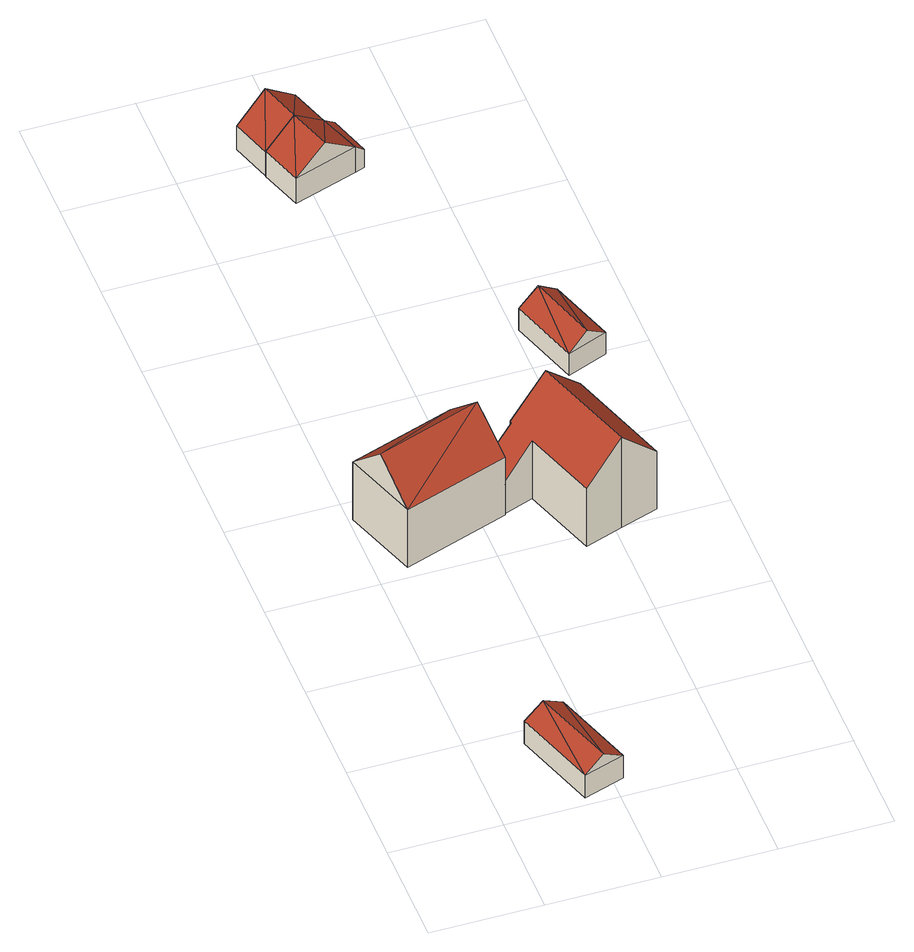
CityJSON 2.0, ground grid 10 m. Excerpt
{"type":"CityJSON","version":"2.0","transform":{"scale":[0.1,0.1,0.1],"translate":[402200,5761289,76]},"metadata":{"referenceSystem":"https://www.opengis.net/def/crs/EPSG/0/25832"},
"CityObjects":{
"building1":{"type":"Building","attributes":{"Gemeindeschluessel":"05515000","Geometrietyp2DReferenz":"3000","function":"51009_1610","roofType":"3100","measuredHeight":3.89},"geometry":[{"type":"Solid","lod":"2","boundaries":[[[[0,1,2,3]],[[4,5,1,0]],[[6,7,5,4]],[[3,2,7,6]],[[0,8,4]],[[6,9,3]],[[3,9,8]],[[8,0,3]],[[9,6,4]],[[4,8,9]],[[1,5,7,2]]]],"semantics":{"surfaces":[{"type":"WallSurface"},{"type":"RoofSurface"},{"type":"GroundSurface"}],"values":[[0,0,0,0,0,0,1,1,1,1,2]]}}]},
"building2":{"type":"Building","attributes":{"Gemeindeschluessel":"05515000","Geometrietyp2DReferenz":"3000","function":"31001_1000"},"address":[{"country":"Germany","locality":"Münster","thoroughfareNumber":"16","thoroughfareName":"Vorbergweg"}],"children":["building2-1","building2-2"]},
"building2-1":{"type":"BuildingPart","attributes":{"roofType":"3100","measuredHeight":10},"parents":["building2"],"geometry":[{"type":"Solid","lod":"2","boundaries":[[[[10,11,12,13]],[[14,15,16,17]],[[18,19,15,14]],[[20,21,19,18]],[[22,23,21,20]],[[24,25,23,22]],[[26,27,25,24]],[[28,29,27,26]],[[30,31,29,28]],[[13,12,31,30]],[[24,22,20,26]],[[18,14,17,10,13,30,28,26,20]],[[11,16,15,19,21,23,25,27,29,31,12]],[[16,11,10,17]]]],"semantics":{"surfaces":[{"type":"WallSurface"},{"type":"RoofSurface"},{"type":"GroundSurface"},{"type":"ClosureSurface"}],"values":[[0,0,0,0,0,0,0,0,0,0,1,1,2,3]]}}]},
"building2-2":{"type":"BuildingPart","attributes":{"roofType":"3100","measuredHeight":9.92},"parents":["building2"],"geometry":[{"type":"Solid","lod":"2","boundaries":[[[[32,16,33,34]],[[17,16,32]],[[35,36,11,10,37]],[[38,39,36,35]],[[34,33,39,38]],[[40,34,41]],[[38,41,34]],[[37,42,40,35]],[[41,35,40]],[[40,42,32,34]],[[42,37,32]],[[41,38,35]],[[16,11,36,39,33]],[[17,32,37,10]],[[11,16,17,10]]]],"semantics":{"surfaces":[{"type":"WallSurface"},{"type":"RoofSurface"},{"type":"GroundSurface"},{"type":"ClosureSurface"}],"values":[[0,0,0,0,0,1,1,1,1,0,0,0,2,0,3]]}}]},
"building3":{"type":"Building","attributes":{"Gemeindeschluessel":"05515000","Geometrietyp2DReferenz":"3000","function":"51009_1610","roofType":"3100","measuredHeight":4.97},"geometry":[{"type":"Solid","lod":"2","boundaries":[[[[43,44,45,46]],[[47,48,44,43]],[[49,50,48,47]],[[46,45,50,49]],[[43,51,47]],[[49,52,46]],[[51,43,46]],[[46,52,51]],[[47,51,52]],[[52,49,47]],[[44,48,50,45]]]],"semantics":{"surfaces":[{"type":"WallSurface"},{"type":"RoofSurface"},{"type":"GroundSurface"}],"values":[[0,0,0,0,0,0,1,1,1,1,2]]}}]},
"building4":{"type":"Building","attributes":{"Gemeindeschluessel":"05515000","Geometrietyp2DReferenz":"3000","function":"31001_1310","roofType":"3100","measuredHeight":5.04},"geometry":[{"type":"Solid","lod":"2","boundaries":[[[[53,54,55,56]],[[57,58,54,53]],[[59,60,58,57]],[[56,55,60,59]],[[53,61,57]],[[59,51,56]],[[61,53,56]],[[56,51,61]],[[57,61,51]],[[51,59,57]],[[54,58,60,55]]]],"semantics":{"surfaces":[{"type":"WallSurface"},{"type":"RoofSurface"},{"type":"GroundSurface"}],"values":[[0,0,0,0,0,0,1,1,1,1,2]]}}]},
"building5":{"type":"Building","attributes":{"Gemeindeschluessel":"05515000","Geometrietyp2DReferenz":"3000","function":"51009_1610","roofType":"2100","measuredHeight":2.81},"geometry":[{"type":"Solid","lod":"2","boundaries":[[[[53,54,62,63]],[[56,55,54,53]],[[64,65,55,56]],[[63,62,65,64]],[[56,53,63,64]],[[54,55,65,62]]]],"semantics":{"surfaces":[{"type":"WallSurface"},{"type":"RoofSurface"},{"type":"GroundSurface"}],"values":[[0,0,0,0,1,2]]}}]},
"building6":{"type":"Building","attributes":{"Gemeindeschluessel":"05515000","Geometrietyp2DReferenz":"3000","function":"51009_1610","roofType":"3100","measuredHeight":3.76},"geometry":[{"type":"Solid","lod":"2","boundaries":[[[[66,67,68,69]],[[70,71,67,66]],[[72,73,71,70]],[[69,68,73,72]],[[66,74,70]],[[72,75,69]],[[69,75,74]],[[74,66,69]],[[75,72,70]],[[70,74,75]],[[67,71,73,68]]]],"semantics":{"surfaces":[{"type":"WallSurface"},{"type":"RoofSurface"},{"type":"GroundSurface"}],"values":[[0,0,0,0,0,0,1,1,1,1,2]]}}]}
},
"vertices":[
[46,81,31],[46,81,6],[71,4,6],[71,4,31],[83,92,31],[83,92,6],[108,16,31],[108,16,6],[64,86,44],[89,10,44],
[120,339,41],[120,339,7],[119,340,7],[119,340,41],[138,376,71],[138,376,7],[110,367,7],[110,367,41],[138,378,71],[138,378,7],[172,389,107],[172,389,7],[206,401,71],[206,401,7],[238,305,71],[238,305,7],[204,294,107],[204,294,7],[170,282,71],[170,282,7],[147,350,71],[147,350,7],
[110,367,71],[97,407,7],[97,407,71],[25,307,71],[25,307,7],[120,339,71],[2,375,71],[2,375,7],[108,373,106],[14,341,106],[110,367,100],
[127,801,31],[127,801,5],[115,838,5],[115,838,31],[70,782,31],[70,782,5],[58,819,31],[58,819,5],[98,792,55],[86,829,55],
[140,763,32],[140,763,4],[127,801,4],[127,801,32],[83,744,32],[83,744,4],[70,782,32],[70,782,4],[111,753,55],
[149,766,4],[149,766,24],[137,804,24],[137,804,4],
[204,546,26],[204,546,2],[225,482,2],[225,482,26],[241,557,26],[241,557,2],[261,496,26],[261,496,2],[223,552,40],[243,489,40]
]}
